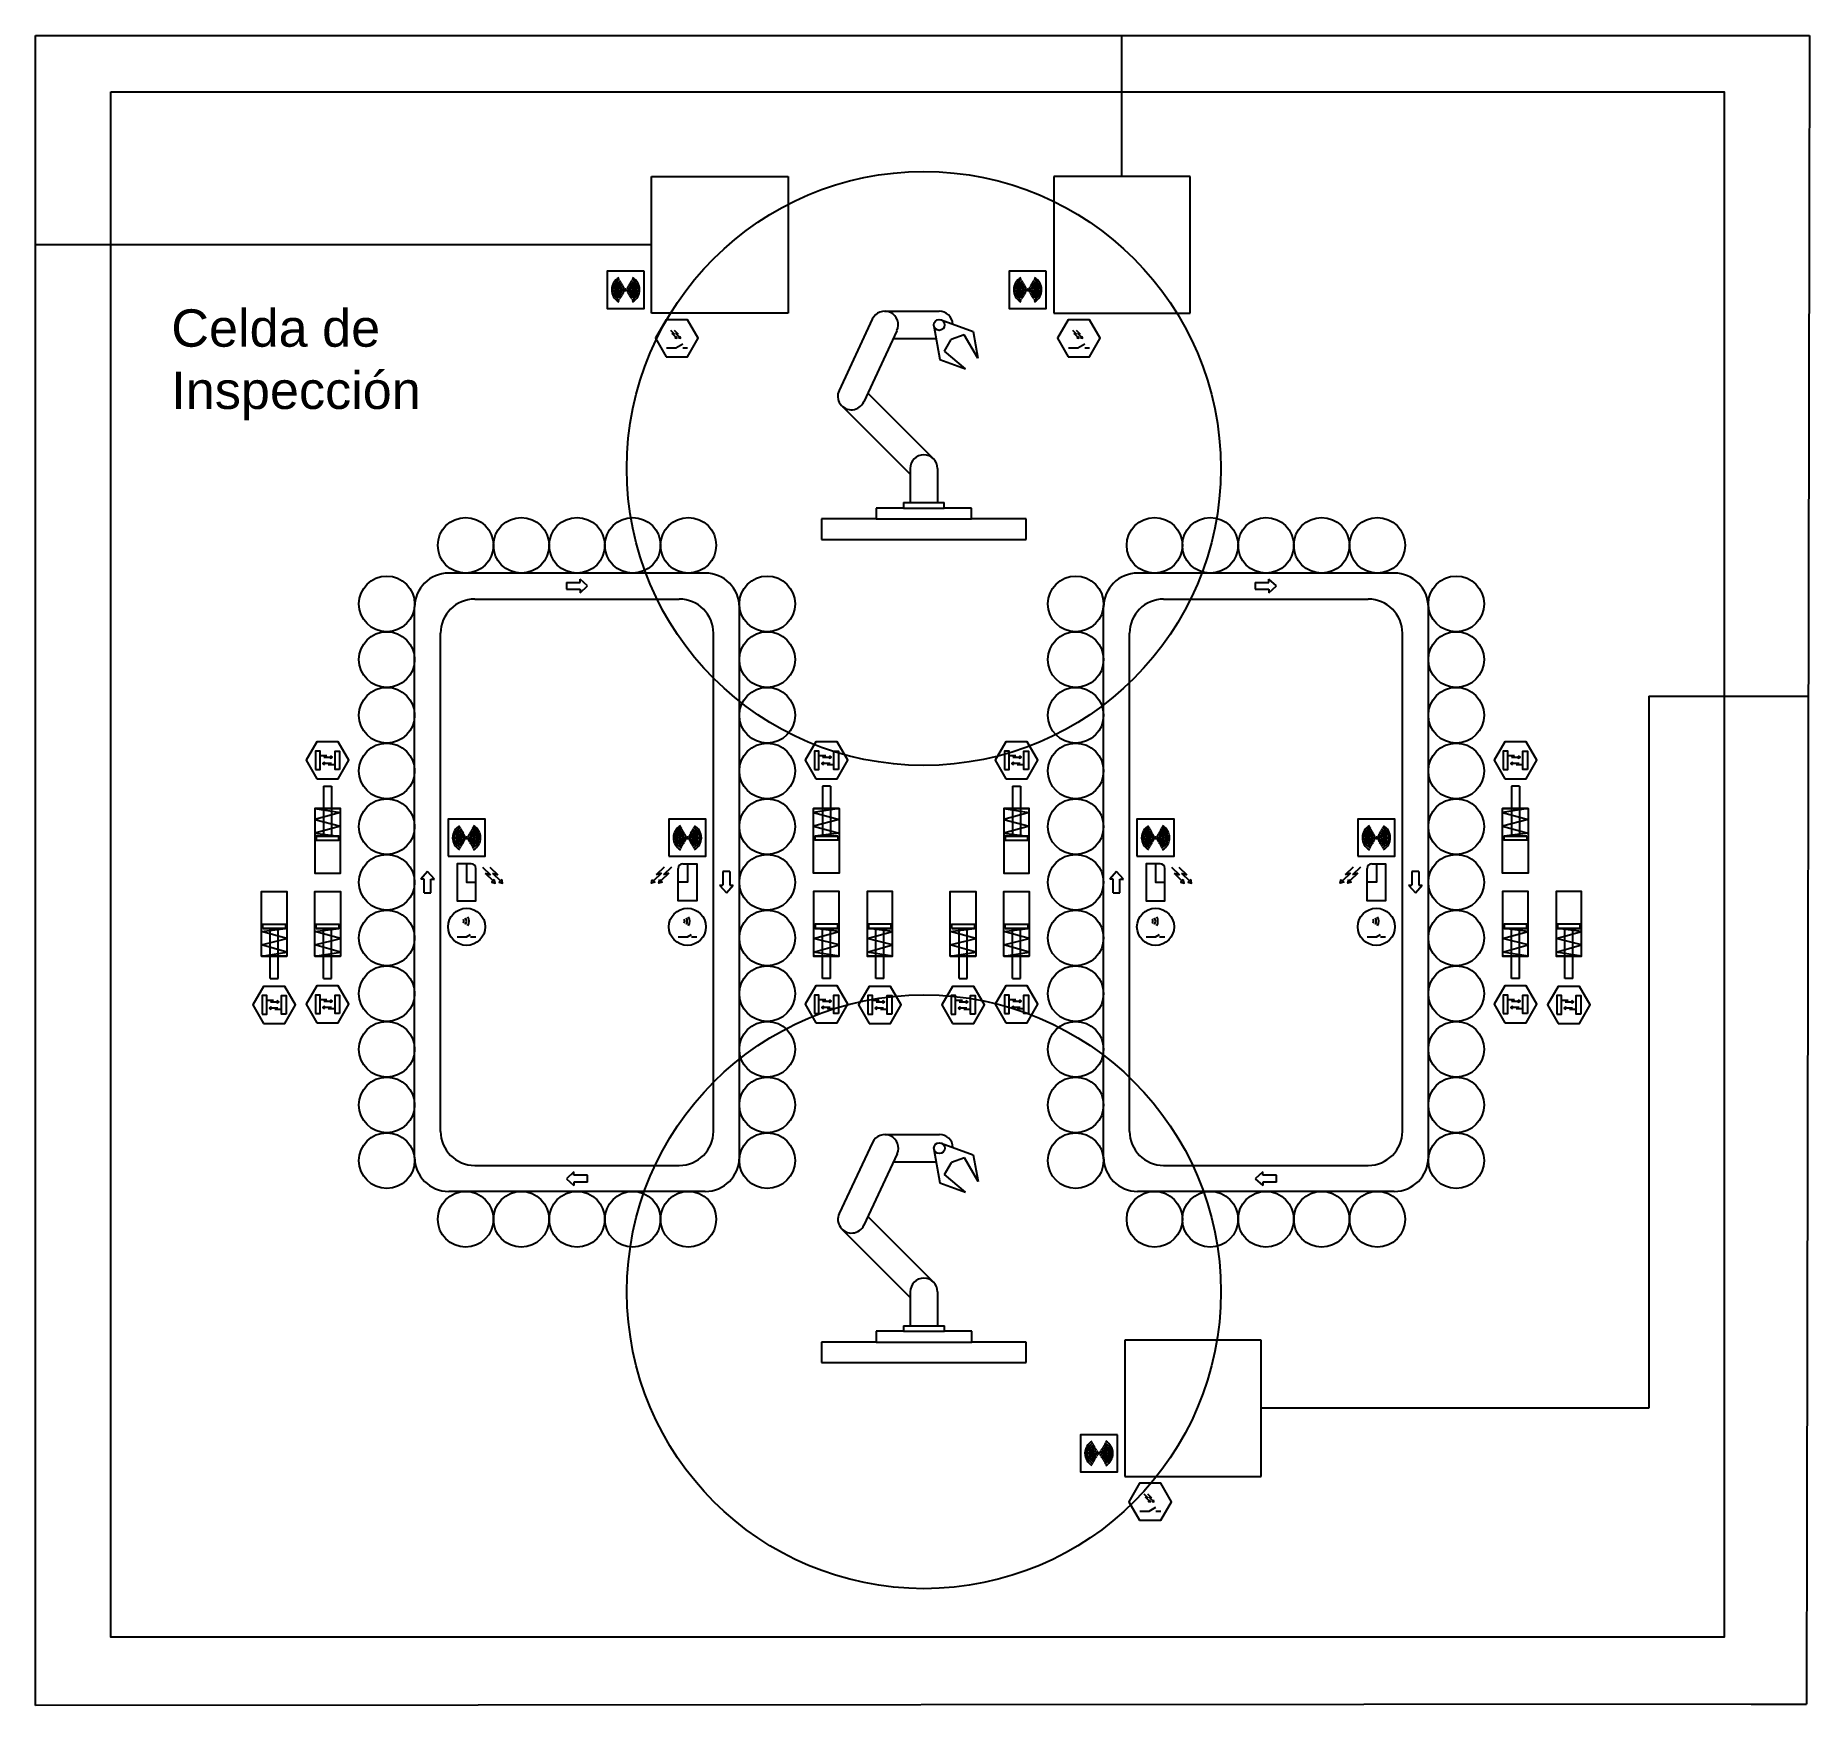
# Model space of a CAD drawing. Header units: millimetres. Extents: x 1932 to 11489, y 634 to 9634.
import ezdxf

# ---------------------------------------------------------------- set-up
doc = ezdxf.new("R2010")
doc.units = ezdxf.units.MM
for name, color, linetype in [('01 Contornos vistos 0.35', 150, 'Continuous'), ('Almacenaje', 80, 'Continuous'), ('Celdas', 200, 'Continuous'), ('Maquina', 82, 'Continuous'), ('Robots', 80, 'Continuous'), ('Sensores', 211, 'Continuous'), ('Texto2', 7, 'Continuous')]:
    doc.layers.add(name, color=color, linetype=linetype)
doc.styles.get("Standard").update_dxf_attribs({"font": 'arial.ttf'})

msp = doc.modelspace()

# ---------------------------------------------------------------- linework, layer by layer
for p, q in [((1932.2, 9633.6), (11488.7, 9633.6)), ((1932.2, 634.2), (1932.2, 9633.6)), ((7784.5, 8872.9), (7784.5, 9633.6)), ((11488.7, 9633.6), (11471.7, 641.5)), ((5251.4, 8505.5), (1932.2, 8505.5)), ((10622.9, 6072.5), (11481.9, 6072.5)), ((11471.7, 641.5), (1932.2, 634.2))]:
    msp.add_line(p, q)
at = {"layer": '01 Contornos vistos 0.35', "color": 6}
for p, q in [((5360.4, 8028.8), (5374.5, 8023.7)), ((5380.4, 8028.8), (5394.5, 8023.7)), ((7526.1, 8028.8), (7540.2, 8023.7)), ((7546.1, 8028.8), (7560.2, 8023.7)), ((3465.5, 5727.8), (3465.5, 5777.8)), ((3485.2, 5745.2), (3501.5, 5752.8)), ((6152.9, 5727.8), (6152.9, 5777.8)), ((6172.6, 5745.2), (6188.9, 5752.8)), ((7176.8, 5727.8), (7176.8, 5777.8)), ((7196.5, 5745.2), (7212.9, 5752.8)), ((9864.2, 5727.8), (9864.2, 5777.8)), ((9883.9, 5745.2), (9900.3, 5752.8)), ((3526, 5710.4), (3509.6, 5702.8)), ((3545.7, 5677.8), (3545.7, 5727.8)), ((6213.4, 5710.4), (6197, 5702.8)), ((6233.1, 5677.8), (6233.1, 5727.8)), ((7237.3, 5710.4), (7220.9, 5702.8)), ((7257, 5677.8), (7257, 5727.8)), ((9924.7, 5710.4), (9908.3, 5702.8)), ((9944.4, 5677.8), (9944.4, 5727.8)), ((4354.5, 5120.4), (4382.8, 5110.1)), ((4394.6, 5120.4), (4422.9, 5110.1)), ((5304, 5120.4), (5275.7, 5110.1)), ((5344.1, 5120.4), (5315.8, 5110.1)), ((8065.8, 5120.4), (8094.1, 5110.1)), ((8105.9, 5120.4), (8134.2, 5110.1)), ((9015.3, 5120.4), (8987, 5110.1)), ((9055.4, 5120.4), (9027.1, 5110.1)), ((4254.5, 4776.1), (4276.1, 4788.6)), ((5444.1, 4776.1), (5465.8, 4788.6)), ((7965.8, 4776.1), (7987.4, 4788.6)), ((9155.4, 4776.1), (9177.1, 4788.6)), ((4204.5, 4776.1), (4254.5, 4776.1)), ((4276.1, 4776.1), (4304.5, 4776.1)), ((5394.1, 4776.1), (5444.1, 4776.1)), ((5465.8, 4776.1), (5494.1, 4776.1)), ((7915.8, 4776.1), (7965.8, 4776.1)), ((7987.4, 4776.1), (8015.8, 4776.1)), ((9105.4, 4776.1), (9155.4, 4776.1)), ((9177.1, 4776.1), (9205.4, 4776.1)), ((3177.7, 4409.7), (3177.7, 4459.7)), ((3197.4, 4427), (3213.8, 4434.7)), ((3257.9, 4359.7), (3257.9, 4409.7)), ((3465.5, 4413), (3465.5, 4463)), ((3485.2, 4430.3), (3501.5, 4438)), ((3545.7, 4363), (3545.7, 4413)), ((6152.9, 4413), (6152.9, 4463)), ((6172.6, 4430.3), (6188.9, 4438)), ((6233.1, 4363), (6233.1, 4413)), ((6440.6, 4409.7), (6440.6, 4459.7)), ((6460.3, 4427), (6476.7, 4434.7)), ((6520.9, 4359.7), (6520.9, 4409.7)), ((6889, 4409.7), (6889, 4459.7)), ((6908.7, 4427), (6925.1, 4434.7)), ((6969.2, 4359.7), (6969.2, 4409.7)), ((7176.8, 4413), (7176.8, 4463)), ((7196.5, 4430.3), (7212.9, 4438)), ((7257, 4363), (7257, 4413)), ((9864.2, 4413), (9864.2, 4463)), ((9883.9, 4430.3), (9900.3, 4438)), ((9944.4, 4363), (9944.4, 4413)), ((10151.9, 4409.7), (10151.9, 4459.7)), ((10171.6, 4427), (10188, 4434.7)), ((10232.2, 4359.7), (10232.2, 4409.7)), ((3238.3, 4392.3), (3221.9, 4384.7)), ((3526, 4395.6), (3509.6, 4388)), ((6213.4, 4395.6), (6197, 4388)), ((6501.2, 4392.3), (6484.8, 4384.7)), ((6949.6, 4392.3), (6933.2, 4384.7)), ((7237.3, 4395.6), (7220.9, 4388)), ((9924.7, 4395.6), (9908.3, 4388)), ((10212.5, 4392.3), (10196.1, 4384.7)), ((7909.7, 1759), (7923.8, 1753.9)), ((7929.7, 1759), (7943.8, 1753.9))]:
    msp.add_line(p, q, dxfattribs=at)
at = {"layer": '01 Contornos vistos 0.35', "color": 0}
for p, q in [((10622.9, 6072.5), (10622.9, 2235.7)), ((10622.9, 2235.7), (8535.6, 2235.7))]:
    msp.add_line(p, q, dxfattribs=at)
at = {"layer": '01 Contornos vistos 0.35'}
msp.add_line((11173.9, 641.5), (11471.7, 641.5), dxfattribs=at)
at = {"layer": '01 Contornos vistos 0.35', "color": 217, "true_color": 0x93278f}
msp.add_lwpolyline([(2337.6, 9330.7), (11028.9, 9330.7), (11028.9, 1002.3), (2337.6, 1002.3)], close=True, dxfattribs=at)
at = {"layer": '01 Contornos vistos 0.35', "color": 6}
for points in [[(5211.4, 8363.1), (5011.4, 8363.1), (5011.4, 8163.1), (5211.4, 8163.1)], [(7377.1, 8363.1), (7177.1, 8363.1), (7177.1, 8163.1), (7377.1, 8163.1)], [(3440.5, 5677.8), (3465.5, 5677.8), (3465.5, 5777.8), (3440.5, 5777.8)], [(3570.7, 5677.8), (3545.7, 5677.8), (3545.7, 5777.8), (3570.7, 5777.8)], [(6127.9, 5677.8), (6152.9, 5677.8), (6152.9, 5777.8), (6127.9, 5777.8)], [(6258.1, 5677.8), (6233.1, 5677.8), (6233.1, 5777.8), (6258.1, 5777.8)], [(7151.8, 5677.8), (7176.8, 5677.8), (7176.8, 5777.8), (7151.8, 5777.8)], [(7282, 5677.8), (7257, 5677.8), (7257, 5777.8), (7282, 5777.8)], [(9839.2, 5677.8), (9864.2, 5677.8), (9864.2, 5777.8), (9839.2, 5777.8)], [(9969.4, 5677.8), (9944.4, 5677.8), (9944.4, 5777.8), (9969.4, 5777.8)], [(4154.5, 5210.4), (4354.5, 5210.4), (4354.5, 5410.4), (4154.5, 5410.4)], [(5344.1, 5210.4), (5544.1, 5210.4), (5544.1, 5410.4), (5344.1, 5410.4)], [(7865.8, 5210.4), (8065.8, 5210.4), (8065.8, 5410.4), (7865.8, 5410.4)], [(9055.4, 5210.4), (9255.4, 5210.4), (9255.4, 5410.4), (9055.4, 5410.4)], [(3152.7, 4359.7), (3177.7, 4359.7), (3177.7, 4459.7), (3152.7, 4459.7)], [(3282.9, 4359.7), (3257.9, 4359.7), (3257.9, 4459.7), (3282.9, 4459.7)], [(3440.5, 4363), (3465.5, 4363), (3465.5, 4463), (3440.5, 4463)], [(3570.7, 4363), (3545.7, 4363), (3545.7, 4463), (3570.7, 4463)], [(6127.9, 4363), (6152.9, 4363), (6152.9, 4463), (6127.9, 4463)], [(6258.1, 4363), (6233.1, 4363), (6233.1, 4463), (6258.1, 4463)], [(6415.6, 4359.7), (6440.6, 4359.7), (6440.6, 4459.7), (6415.6, 4459.7)], [(6545.9, 4359.7), (6520.9, 4359.7), (6520.9, 4459.7), (6545.9, 4459.7)], [(6864, 4359.7), (6889, 4359.7), (6889, 4459.7), (6864, 4459.7)], [(6994.2, 4359.7), (6969.2, 4359.7), (6969.2, 4459.7), (6994.2, 4459.7)], [(7151.8, 4363), (7176.8, 4363), (7176.8, 4463), (7151.8, 4463)], [(7282, 4363), (7257, 4363), (7257, 4463), (7282, 4463)], [(9839.2, 4363), (9864.2, 4363), (9864.2, 4463), (9839.2, 4463)], [(9969.4, 4363), (9944.4, 4363), (9944.4, 4463), (9969.4, 4463)], [(10126.9, 4359.7), (10151.9, 4359.7), (10151.9, 4459.7), (10126.9, 4459.7)], [(10257.2, 4359.7), (10232.2, 4359.7), (10232.2, 4459.7), (10257.2, 4459.7)], [(7760.7, 2093.3), (7560.7, 2093.3), (7560.7, 1893.3), (7760.7, 1893.3)]]:
    msp.add_lwpolyline(points, close=True, dxfattribs=at)
for points in [[(4279.5, 5170.4), (4204.5, 5170.4), (4204.5, 4970.4), (4304.5, 4970.4), (4304.5, 5145.4)], [(4279.5, 5170.4), (4254.5, 5170.4), (4254.5, 5070.4), (4304.5, 5070.4), (4304.5, 5145.4)], [(5419.1, 5170.4), (5494.1, 5170.4), (5494.1, 4970.4), (5394.1, 4970.4), (5394.1, 5145.4)], [(5419.1, 5170.4), (5444.1, 5170.4), (5444.1, 5070.4), (5394.1, 5070.4), (5394.1, 5145.4)], [(7990.8, 5170.4), (7915.8, 5170.4), (7915.8, 4970.4), (8015.8, 4970.4), (8015.8, 5145.4)], [(7990.8, 5170.4), (7965.8, 5170.4), (7965.8, 5070.4), (8015.8, 5070.4), (8015.8, 5145.4)], [(9130.4, 5170.4), (9205.4, 5170.4), (9205.4, 4970.4), (9105.4, 4970.4), (9105.4, 5145.4)], [(9130.4, 5170.4), (9155.4, 5170.4), (9155.4, 5070.4), (9105.4, 5070.4), (9105.4, 5145.4)]]:
    msp.add_lwpolyline(points, dxfattribs=at)
at = {"layer": '01 Contornos vistos 0.35', "color": 1}
for centre in [(6717.4, 7300.3), (6718.3, 2863.9)]:
    msp.add_circle(centre, 1600, dxfattribs=at)
at = {"layer": '01 Contornos vistos 0.35', "color": 6}
for centre, radius in [((5111.4, 8263.1), 5), ((7277.1, 8263.1), 5), ((4254.5, 5310.4), 5), ((5444.1, 5310.4), 5), ((7965.8, 5310.4), 5), ((9155.4, 5310.4), 5), ((4254.5, 4830.4), 100), ((5444.1, 4830.4), 100), ((7965.8, 4830.4), 100), ((9155.4, 4830.4), 100), ((7660.7, 1993.3), 5)]:
    msp.add_circle(centre, radius, dxfattribs=at)
at = {"layer": '01 Contornos vistos 0.35', "color": 85, "true_color": 0x58ba48}
for centre in [(4249.3, 6886.2), (4549.3, 6886.2), (4849.3, 6886.2), (5149.3, 6886.2), (5449.3, 6886.2), (7960.6, 6886.2), (8260.6, 6886.2), (8560.6, 6886.2), (8860.6, 6886.2), (9160.6, 6886.2), (3824.5, 6570.4), (5874.1, 6570.4), (7535.8, 6570.4), (9585.4, 6570.4), (3824.5, 6270.4), (5874.1, 6270.4), (7535.8, 6270.4), (9585.4, 6270.4), (3824.5, 5970.4), (5874.1, 5970.4), (7535.8, 5970.4), (9585.4, 5970.4), (3824.5, 5670.4), (5874.1, 5670.4), (7535.8, 5670.4), (9585.4, 5670.4), (3824.5, 5370.4), (5874.1, 5370.4), (7535.8, 5370.4), (9585.4, 5370.4), (3824.5, 5070.4), (5874.1, 5070.4), (7535.8, 5070.4), (9585.4, 5070.4), (3824.5, 4770.4), (5874.1, 4770.4), (7535.8, 4770.4), (9585.4, 4770.4), (3824.5, 4470.4), (5874.1, 4470.4), (7535.8, 4470.4), (9585.4, 4470.4), (3824.5, 4170.4), (5874.1, 4170.4), (7535.8, 4170.4), (9585.4, 4170.4), (3824.5, 3870.4), (5874.1, 3870.4), (7535.8, 3870.4), (9585.4, 3870.4), (3824.5, 3570.4), (5874.1, 3570.4), (7535.8, 3570.4), (9585.4, 3570.4), (4249.3, 3254.6), (4549.3, 3254.6), (4849.3, 3254.6), (5149.3, 3254.6), (5449.3, 3254.6), (7960.6, 3254.6), (8260.6, 3254.6), (8560.6, 3254.6), (8860.6, 3254.6), (9160.6, 3254.6)]:
    msp.add_circle(centre, 150, dxfattribs=at)
at = {"layer": '01 Contornos vistos 0.35', "color": 6}
for centre, radius, start, end in [((5111.4, 8263.1), 75, 120, 240), ((5111.4, 8263.1), 65, 120, 240), ((5111.4, 8263.1), 65, 300, 60), ((5111.4, 8263.1), 75, 300, 60), ((7277.1, 8263.1), 75, 120, 240), ((7277.1, 8263.1), 65, 120, 240), ((7277.1, 8263.1), 65, 300, 60), ((7277.1, 8263.1), 75, 300, 60), ((5111.4, 8263.1), 55, 120, 240), ((5111.4, 8263.1), 45, 120, 240), ((5111.4, 8263.1), 35, 120, 240), ((5111.4, 8263.1), 25, 120, 240), ((5111.4, 8263.1), 15, 120, 240), ((5111.4, 8263.1), 15, 300, 60), ((5111.4, 8263.1), 25, 300, 60), ((5111.4, 8263.1), 35, 300, 60), ((5111.4, 8263.1), 45, 300, 60), ((5111.4, 8263.1), 55, 300, 60), ((7277.1, 8263.1), 55, 120, 240), ((7277.1, 8263.1), 45, 120, 240), ((7277.1, 8263.1), 35, 120, 240), ((7277.1, 8263.1), 25, 120, 240), ((7277.1, 8263.1), 15, 120, 240), ((7277.1, 8263.1), 15, 300, 60), ((7277.1, 8263.1), 25, 300, 60), ((7277.1, 8263.1), 35, 300, 60), ((7277.1, 8263.1), 45, 300, 60), ((7277.1, 8263.1), 55, 300, 60), ((4254.5, 5310.4), 75, 120, 240), ((4254.5, 5310.4), 65, 120, 240), ((4254.5, 5310.4), 55, 120, 240), ((4254.5, 5310.4), 55, 300, 60), ((4254.5, 5310.4), 65, 300, 60), ((4254.5, 5310.4), 75, 300, 60), ((5444.1, 5310.4), 75, 120, 240), ((5444.1, 5310.4), 65, 120, 240), ((5444.1, 5310.4), 55, 120, 240), ((5444.1, 5310.4), 55, 300, 60), ((5444.1, 5310.4), 65, 300, 60), ((5444.1, 5310.4), 75, 300, 60), ((7965.8, 5310.4), 75, 120, 240), ((7965.8, 5310.4), 65, 120, 240), ((7965.8, 5310.4), 55, 120, 240), ((7965.8, 5310.4), 55, 300, 60), ((7965.8, 5310.4), 65, 300, 60), ((7965.8, 5310.4), 75, 300, 60), ((9155.4, 5310.4), 75, 120, 240), ((9155.4, 5310.4), 65, 120, 240), ((9155.4, 5310.4), 55, 120, 240), ((9155.4, 5310.4), 55, 300, 60), ((9155.4, 5310.4), 65, 300, 60), ((9155.4, 5310.4), 75, 300, 60), ((4254.5, 5310.4), 45, 120, 240), ((4254.5, 5310.4), 35, 120, 240), ((4254.5, 5310.4), 25, 120, 240), ((4254.5, 5310.4), 15, 120, 240), ((4254.5, 5310.4), 15, 300, 60), ((4254.5, 5310.4), 25, 300, 60), ((4254.5, 5310.4), 35, 300, 60), ((4254.5, 5310.4), 45, 300, 60), ((5444.1, 5310.4), 45, 120, 240), ((5444.1, 5310.4), 35, 120, 240), ((5444.1, 5310.4), 25, 120, 240), ((5444.1, 5310.4), 15, 120, 240), ((5444.1, 5310.4), 15, 300, 60), ((5444.1, 5310.4), 25, 300, 60), ((5444.1, 5310.4), 35, 300, 60), ((5444.1, 5310.4), 45, 300, 60), ((7965.8, 5310.4), 45, 120, 240), ((7965.8, 5310.4), 35, 120, 240), ((7965.8, 5310.4), 25, 120, 240), ((7965.8, 5310.4), 15, 120, 240), ((7965.8, 5310.4), 15, 300, 60), ((7965.8, 5310.4), 25, 300, 60), ((7965.8, 5310.4), 35, 300, 60), ((7965.8, 5310.4), 45, 300, 60), ((9155.4, 5310.4), 45, 120, 240), ((9155.4, 5310.4), 35, 120, 240), ((9155.4, 5310.4), 25, 120, 240), ((9155.4, 5310.4), 15, 120, 240), ((9155.4, 5310.4), 15, 300, 60), ((9155.4, 5310.4), 25, 300, 60), ((9155.4, 5310.4), 35, 300, 60), ((9155.4, 5310.4), 45, 300, 60), ((4279.5, 5145.4), 25, 0, 90), ((5419.1, 5145.4), 25, 90, 180), ((7990.8, 5145.4), 25, 0, 90), ((9130.4, 5145.4), 25, 90, 180), ((4219, 4860.7), 34.7, 330, 30), ((4219, 4860.7), 48.6, 330, 30), ((5408.7, 4860.7), 34.7, 330, 30), ((5408.7, 4860.7), 48.6, 330, 30), ((7930.3, 4860.7), 34.7, 330, 30), ((7930.3, 4860.7), 48.6, 330, 30), ((9120, 4860.7), 34.7, 330, 30), ((9120, 4860.7), 48.6, 330, 30), ((4219, 4860.7), 20.8, 330, 30), ((5408.7, 4860.7), 20.8, 330, 30), ((7930.3, 4860.7), 20.8, 330, 30), ((9120, 4860.7), 20.8, 330, 30), ((7660.7, 1993.3), 75, 120, 240), ((7660.7, 1993.3), 65, 120, 240), ((7660.7, 1993.3), 55, 120, 240), ((7660.7, 1993.3), 45, 120, 240), ((7660.7, 1993.3), 35, 120, 240), ((7660.7, 1993.3), 25, 120, 240), ((7660.7, 1993.3), 25, 300, 60), ((7660.7, 1993.3), 35, 300, 60), ((7660.7, 1993.3), 45, 300, 60), ((7660.7, 1993.3), 55, 300, 60), ((7660.7, 1993.3), 65, 300, 60), ((7660.7, 1993.3), 75, 300, 60), ((7660.7, 1993.3), 15, 120, 240), ((7660.7, 1993.3), 15, 300, 60)]:
    msp.add_arc(centre, radius, start, end, dxfattribs=at)
at = {"layer": 'Almacenaje'}
for p, q in [((5251.4, 8138.1), (5251.4, 8872.9)), ((5251.4, 8872.9), (5986.2, 8872.9)), ((5986.2, 8872.9), (5986.2, 8138.1)), ((7417.1, 8872.9), (7417.1, 8138.1)), ((8151.9, 8872.9), (7417.1, 8872.9)), ((8151.9, 8138.1), (8151.9, 8872.9)), ((5986.2, 8138.1), (5251.4, 8138.1)), ((7417.1, 8138.1), (8151.9, 8138.1)), ((7800.7, 2603.1), (7800.7, 1868.3)), ((8535.6, 2603.1), (7800.7, 2603.1)), ((8535.6, 1868.3), (8535.6, 2603.1)), ((7800.7, 1868.3), (8535.6, 1868.3))]:
    msp.add_line(p, q, dxfattribs=at)
at = {"layer": 'Maquina'}
for p, q in [((5540.4, 6736.2), (4158.2, 6736.2)), ((9251.7, 6736.2), (7869.5, 6736.2)), ((4298.2, 6596.2), (5400.4, 6596.2)), ((8009.5, 6596.2), (9111.7, 6596.2)), ((3974.5, 3588.3), (3974.5, 6552.5)), ((5724.1, 3588.3), (5724.1, 6552.5)), ((7685.8, 3588.3), (7685.8, 6552.5)), ((9435.4, 3588.3), (9435.4, 6552.5)), ((4114.5, 3728.3), (4114.5, 6412.5)), ((5584.1, 3728.3), (5584.1, 6412.5)), ((7825.8, 3728.3), (7825.8, 6412.5)), ((9295.4, 3728.3), (9295.4, 6412.5)), ((4298.2, 3544.6), (5400.4, 3544.6)), ((8009.5, 3544.6), (9111.7, 3544.6)), ((5540.4, 3404.6), (4158.2, 3404.6)), ((9251.7, 3404.6), (7869.5, 3404.6))]:
    msp.add_line(p, q, dxfattribs=at)
for centre, start, end in [((4158.2, 6552.5), 90, 180), ((5540.4, 6552.5), 0, 90), ((7869.5, 6552.5), 90, 180), ((9251.7, 6552.5), 0, 90), ((4298.2, 6412.5), 90, 180), ((5400.4, 6412.5), 0, 90), ((8009.5, 6412.5), 90, 180), ((9111.7, 6412.5), 0, 90), ((4298.2, 3728.3), 180, 270), ((5400.4, 3728.3), 270, 0), ((8009.5, 3728.3), 180, 270), ((9111.7, 3728.3), 270, 0), ((4158.2, 3588.3), 180, 270), ((5540.4, 3588.3), 270, 0), ((7869.5, 3588.3), 180, 270), ((9251.7, 3588.3), 270, 0)]:
    msp.add_arc(centre, 183.7, start, end, dxfattribs=at)
at = {"layer": 'Robots'}
for p, q in [((6506.4, 8147.5), (6800.4, 8147.5)), ((6439.8, 8105), (6260.9, 7721.2)), ((6573, 8042.9), (6394.1, 7659.1)), ((6771.4, 8068.9), (6803.3, 7888)), ((6810.4, 8101.6), (6983, 8038.8)), ((6983, 8038.8), (7008.6, 7894.1)), ((6553.2, 8000.5), (6783.5, 8000.5)), ((6828.8, 7932.2), (6865.7, 7996.1)), ((6941.4, 7837.7), (6828.8, 7932.2)), ((6935.1, 8021.3), (6865.7, 7996.1)), ((7008.6, 7894.1), (6935.1, 8021.3)), ((6803.3, 7888), (6941.4, 7837.7)), ((6394.1, 7659.1), (6394.1, 7659.1)), ((6415.8, 7705.8), (6768.9, 7352.7)), ((6275.7, 7638), (6643.9, 7269.8)), ((6643.9, 7300.3), (6643.9, 7116.6)), ((6768.9, 7352.7), (6768.9, 7352.7)), ((6768.9, 7352.7), (6768.9, 7352.7)), ((6768.9, 7352.7), (6768.9, 7352.7)), ((6790.9, 7300.3), (6790.9, 7116.6)), ((6607.2, 7087.2), (6460.2, 7087.2)), ((6460.2, 7087.2), (6460.2, 7028.4)), ((6607.2, 7116.6), (6827.6, 7116.6)), ((6607.2, 7116.6), (6607.2, 7087.2)), ((6607.2, 7087.2), (6827.6, 7087.2)), ((6827.6, 7087.2), (6827.6, 7116.6)), ((6974.6, 7087.2), (6827.6, 7087.2)), ((6974.6, 7028.4), (6974.6, 7087.2)), ((6460.2, 7028.4), (6166.3, 7028.4)), ((6166.3, 7028.4), (6166.3, 6918.2)), ((6460.2, 7028.4), (6974.6, 7028.4)), ((7268.5, 7028.4), (6974.6, 7028.4)), ((7268.5, 6918.2), (7268.5, 7028.4)), ((6166.3, 6918.2), (7268.5, 6918.2)), ((6440.8, 3668.7), (6261.8, 3284.9)), ((6507.4, 3711.1), (6801.3, 3711.1)), ((6772.3, 3632.5), (6804.2, 3451.6)), ((6811.3, 3665.3), (6984, 3602.4)), ((6574, 3606.6), (6395, 3222.8)), ((6554.2, 3564.2), (6784.4, 3564.2)), ((6829.8, 3495.8), (6866.7, 3559.7)), ((6936, 3585), (6866.7, 3559.7)), ((7009.5, 3457.7), (6936, 3585)), ((6984, 3602.4), (7009.5, 3457.7)), ((6804.2, 3451.6), (6942.3, 3401.4)), ((6942.3, 3401.4), (6829.8, 3495.8)), ((6416.7, 3269.4), (6769.8, 2916.3)), ((6276.6, 3201.7), (6644.8, 2833.5)), ((6395, 3222.8), (6395, 3222.8)), ((6769.8, 2916.3), (6769.8, 2916.3)), ((6769.8, 2916.3), (6769.8, 2916.3)), ((6769.8, 2916.3), (6769.8, 2916.3)), ((6644.8, 2863.9), (6644.8, 2680.2)), ((6791.8, 2863.9), (6791.8, 2680.2)), ((6608.1, 2680.2), (6828.5, 2680.2)), ((6608.1, 2680.2), (6608.1, 2650.8)), ((6828.5, 2650.8), (6828.5, 2680.2)), ((6461.1, 2592.1), (6167.2, 2592.1)), ((6167.2, 2592.1), (6167.2, 2481.8)), ((6608.1, 2650.8), (6461.1, 2650.8)), ((6461.1, 2650.8), (6461.1, 2592.1)), ((6461.1, 2592.1), (6975.5, 2592.1)), ((6608.1, 2650.8), (6828.5, 2650.8)), ((6975.5, 2650.8), (6828.5, 2650.8)), ((6975.5, 2592.1), (6975.5, 2650.8)), ((7269.4, 2592.1), (6975.5, 2592.1)), ((7269.4, 2481.8), (7269.4, 2592.1)), ((6167.2, 2481.8), (7269.4, 2481.8))]:
    msp.add_line(p, q, dxfattribs=at)
for centre in [(6800.4, 8074), (6801.3, 3637.7)]:
    msp.add_circle(centre, 29.4, dxfattribs=at)
for centre, start, end in [((6506.4, 8074), 335, 155), ((6800.4, 8074), 3.57838, 90), ((6327.5, 7690.2), 155, 335), ((6717.4, 7300.3), 0, 180), ((6507.4, 3637.7), 335, 155), ((6801.3, 3637.7), 3.57838, 90), ((6328.4, 3253.9), 155, 335), ((6718.3, 2863.9), 0, 180)]:
    msp.add_arc(centre, 73.5, start, end, dxfattribs=at)
at = {"layer": 'Sensores', "color": 6}
for p, q in [((5353.3, 8044.9), (5374.5, 8023.7)), ((5360.4, 8028.8), (5381.6, 8007.7)), ((5373.3, 8044.9), (5394.5, 8023.7)), ((5380.4, 8028.8), (5401.6, 8007.7)), ((7519, 8044.9), (7540.2, 8023.7)), ((7526.1, 8028.8), (7547.2, 8007.7)), ((7539, 8044.9), (7560.2, 8023.7)), ((7546.1, 8028.8), (7567.2, 8007.7)), ((5330.9, 7951), (5382, 7951)), ((5382, 7951), (5418.8, 7972.3)), ((5418.8, 7951), (5444.3, 7951)), ((7496.6, 7951), (7547.6, 7951)), ((7547.6, 7951), (7584.4, 7972.3)), ((7584.4, 7951), (7610, 7951)), ((3465.5, 5752.8), (3501.5, 5752.8)), ((3485.2, 5745.2), (3521.2, 5745.2)), ((6152.9, 5752.8), (6188.9, 5752.8)), ((6172.6, 5745.2), (6208.6, 5745.2)), ((7176.8, 5752.8), (7212.9, 5752.8)), ((7196.5, 5745.2), (7232.5, 5745.2)), ((9864.2, 5752.8), (9900.3, 5752.8)), ((9883.9, 5745.2), (9919.9, 5745.2)), ((3526, 5710.4), (3489.9, 5710.4)), ((3545.7, 5702.8), (3509.6, 5702.8)), ((6213.4, 5710.4), (6177.3, 5710.4)), ((6233.1, 5702.8), (6197, 5702.8)), ((7237.3, 5710.4), (7201.3, 5710.4)), ((7257, 5702.8), (7220.9, 5702.8)), ((9924.7, 5710.4), (9888.7, 5710.4)), ((9944.4, 5702.8), (9908.3, 5702.8)), ((4340.3, 5152.6), (4382.8, 5110.1)), ((4354.5, 5120.4), (4397, 5077.9)), ((4380.4, 5152.6), (4422.9, 5110.1)), ((4394.6, 5120.4), (4437.1, 5077.9)), ((5304, 5120.4), (5261.5, 5077.9)), ((5318.2, 5152.6), (5275.7, 5110.1)), ((5344.1, 5120.4), (5301.6, 5077.9)), ((5358.3, 5152.6), (5315.8, 5110.1)), ((8051.6, 5152.6), (8094.1, 5110.1)), ((8065.8, 5120.4), (8108.3, 5077.9)), ((8091.7, 5152.6), (8134.2, 5110.1)), ((8105.9, 5120.4), (8148.4, 5077.9)), ((9015.3, 5120.4), (8972.8, 5077.9)), ((9029.5, 5152.6), (8987, 5110.1)), ((9055.4, 5120.4), (9012.9, 5077.9)), ((9069.6, 5152.6), (9027.1, 5110.1)), ((3177.7, 4434.7), (3213.8, 4434.7)), ((3197.4, 4427), (3233.5, 4427)), ((3465.5, 4438), (3501.5, 4438)), ((3485.2, 4430.3), (3521.2, 4430.3)), ((6152.9, 4438), (6188.9, 4438)), ((6172.6, 4430.3), (6208.6, 4430.3)), ((6440.6, 4434.7), (6476.7, 4434.7)), ((6460.3, 4427), (6496.4, 4427)), ((6889, 4434.7), (6925.1, 4434.7)), ((6908.7, 4427), (6944.8, 4427)), ((7176.8, 4438), (7212.9, 4438)), ((7196.5, 4430.3), (7232.5, 4430.3)), ((9864.2, 4438), (9900.3, 4438)), ((9883.9, 4430.3), (9919.9, 4430.3)), ((10151.9, 4434.7), (10188, 4434.7)), ((10171.6, 4427), (10207.7, 4427)), ((3238.3, 4392.3), (3202.2, 4392.3)), ((3257.9, 4384.7), (3221.9, 4384.7)), ((3526, 4395.6), (3489.9, 4395.6)), ((3545.7, 4388), (3509.6, 4388)), ((6213.4, 4395.6), (6177.3, 4395.6)), ((6233.1, 4388), (6197, 4388)), ((6501.2, 4392.3), (6465.1, 4392.3)), ((6520.9, 4384.7), (6484.8, 4384.7)), ((6949.6, 4392.3), (6913.5, 4392.3)), ((6969.2, 4384.7), (6933.2, 4384.7)), ((7237.3, 4395.6), (7201.3, 4395.6)), ((7257, 4388), (7220.9, 4388)), ((9924.7, 4395.6), (9888.7, 4395.6)), ((9944.4, 4388), (9908.3, 4388)), ((10212.5, 4392.3), (10176.4, 4392.3)), ((10232.2, 4384.7), (10196.1, 4384.7)), ((7902.7, 1775), (7923.8, 1753.9)), ((7909.7, 1759), (7930.9, 1737.8)), ((7922.7, 1775), (7943.8, 1753.9)), ((7929.7, 1759), (7950.9, 1737.8)), ((7880.3, 1681.2), (7931.3, 1681.2)), ((7931.3, 1681.2), (7968.1, 1702.4)), ((7968.1, 1681.2), (7993.7, 1681.2))]:
    msp.add_line(p, q, dxfattribs=at)
at = {"layer": 'Sensores'}
for p, q in [((3483.9, 5588.1), (3483.9, 5318.9)), ((3483.9, 5588.1), (3527.3, 5588.1)), ((3527.3, 5588.1), (3527.3, 5318.9)), ((6171.3, 5588.1), (6171.3, 5318.9)), ((6214.7, 5588.1), (6171.3, 5588.1)), ((6214.7, 5588.1), (6214.7, 5318.9)), ((7195.2, 5588.1), (7195.2, 5318.9)), ((7195.2, 5588.1), (7238.6, 5588.1)), ((7238.6, 5588.1), (7238.6, 5318.9)), ((9882.6, 5588.1), (9882.6, 5318.9)), ((9926, 5588.1), (9882.6, 5588.1)), ((9926, 5588.1), (9926, 5318.9)), ((3436.7, 5468.8), (3574.5, 5446.5)), ((6261.9, 5468.8), (6124.1, 5446.5)), ((7148, 5468.8), (7285.8, 5446.5)), ((9973.2, 5468.8), (9835.4, 5446.5)), ((3574.5, 5446.5), (3436.7, 5408)), ((3436.7, 5408), (3574.5, 5373.6)), ((3574.5, 5373.6), (3436.7, 5335.1)), ((6124.1, 5446.5), (6261.9, 5408)), ((6261.9, 5408), (6124.1, 5373.6)), ((6124.1, 5373.6), (6261.9, 5335.1)), ((7285.8, 5446.5), (7148, 5408)), ((7148, 5408), (7285.8, 5373.6)), ((7285.8, 5373.6), (7148, 5335.1)), ((9835.4, 5446.5), (9973.2, 5408)), ((9973.2, 5408), (9835.4, 5373.6)), ((9835.4, 5373.6), (9973.2, 5335.1)), ((3436.7, 5335.1), (3566.4, 5318.9)), ((3444.8, 5318.9), (3566.4, 5318.9)), ((6261.9, 5335.1), (6132.2, 5318.9)), ((6253.8, 5318.9), (6132.2, 5318.9)), ((7148, 5335.1), (7277.7, 5318.9)), ((7156.1, 5318.9), (7277.7, 5318.9)), ((9973.2, 5335.1), (9843.5, 5318.9)), ((9965.1, 5318.9), (9843.5, 5318.9)), ((3149, 4805.6), (3278.6, 4821.8)), ((3286.7, 4767.2), (3149, 4805.6)), ((3157.1, 4821.8), (3278.6, 4821.8)), ((3196.1, 4552.6), (3196.1, 4821.8)), ((3239.5, 4552.6), (3239.5, 4821.8)), ((3436.7, 4805.6), (3566.4, 4821.8)), ((3574.5, 4767.2), (3436.7, 4805.6)), ((3444.8, 4821.8), (3566.4, 4821.8)), ((3483.9, 4552.6), (3483.9, 4821.8)), ((3527.3, 4552.6), (3527.3, 4821.8)), ((6124.1, 4767.2), (6261.9, 4805.6)), ((6253.8, 4821.8), (6132.2, 4821.8)), ((6261.9, 4805.6), (6132.2, 4821.8)), ((6171.3, 4552.6), (6171.3, 4821.8)), ((6214.7, 4552.6), (6214.7, 4821.8)), ((6411.9, 4767.2), (6549.6, 4805.6)), ((6541.5, 4821.8), (6420, 4821.8)), ((6549.6, 4805.6), (6420, 4821.8)), ((6459, 4552.6), (6459, 4821.8)), ((6502.4, 4552.6), (6502.4, 4821.8)), ((6860.3, 4805.6), (6989.9, 4821.8)), ((6998, 4767.2), (6860.3, 4805.6)), ((6868.4, 4821.8), (6989.9, 4821.8)), ((6907.4, 4552.6), (6907.4, 4821.8)), ((6950.8, 4552.6), (6950.8, 4821.8)), ((7148, 4805.6), (7277.7, 4821.8)), ((7285.8, 4767.2), (7148, 4805.6)), ((7156.1, 4821.8), (7277.7, 4821.8)), ((7195.2, 4552.6), (7195.2, 4821.8)), ((7238.6, 4552.6), (7238.6, 4821.8)), ((9835.4, 4767.2), (9973.2, 4805.6)), ((9965.1, 4821.8), (9843.5, 4821.8)), ((9973.2, 4805.6), (9843.5, 4821.8)), ((9882.6, 4552.6), (9882.6, 4821.8)), ((9926, 4552.6), (9926, 4821.8)), ((10123.2, 4767.2), (10260.9, 4805.6)), ((10252.8, 4821.8), (10131.3, 4821.8)), ((10260.9, 4805.6), (10131.3, 4821.8)), ((10170.3, 4552.6), (10170.3, 4821.8)), ((10213.8, 4552.6), (10213.8, 4821.8)), ((3149, 4732.7), (3286.7, 4767.2)), ((3286.7, 4694.2), (3149, 4732.7)), ((3149, 4671.9), (3286.7, 4694.2)), ((3436.7, 4732.7), (3574.5, 4767.2)), ((3574.5, 4694.2), (3436.7, 4732.7)), ((3436.7, 4671.9), (3574.5, 4694.2)), ((6261.9, 4732.7), (6124.1, 4767.2)), ((6124.1, 4694.2), (6261.9, 4732.7)), ((6261.9, 4671.9), (6124.1, 4694.2)), ((6549.6, 4732.7), (6411.9, 4767.2)), ((6411.9, 4694.2), (6549.6, 4732.7)), ((6549.6, 4671.9), (6411.9, 4694.2)), ((6860.3, 4732.7), (6998, 4767.2)), ((6998, 4694.2), (6860.3, 4732.7)), ((6860.3, 4671.9), (6998, 4694.2)), ((7148, 4732.7), (7285.8, 4767.2)), ((7285.8, 4694.2), (7148, 4732.7)), ((7148, 4671.9), (7285.8, 4694.2)), ((9973.2, 4732.7), (9835.4, 4767.2)), ((9835.4, 4694.2), (9973.2, 4732.7)), ((9973.2, 4671.9), (9835.4, 4694.2)), ((10260.9, 4732.7), (10123.2, 4767.2)), ((10123.2, 4694.2), (10260.9, 4732.7)), ((10260.9, 4671.9), (10123.2, 4694.2)), ((3196.1, 4552.6), (3239.5, 4552.6)), ((3483.9, 4552.6), (3527.3, 4552.6)), ((6214.7, 4552.6), (6171.3, 4552.6)), ((6502.4, 4552.6), (6459, 4552.6)), ((6907.4, 4552.6), (6950.8, 4552.6)), ((7195.2, 4552.6), (7238.6, 4552.6)), ((9926, 4552.6), (9882.6, 4552.6)), ((10213.8, 4552.6), (10170.3, 4552.6))]:
    msp.add_line(p, q, dxfattribs=at)
at = {"layer": 'Sensores', "color": 6}
for points in [[(5329.8, 7902.2), (5444.9, 7902.2), (5502.5, 8001.9), (5444.9, 8101.6), (5329.8, 8101.6), (5272.2, 8001.9)], [(7495.4, 7902.2), (7610.6, 7902.2), (7668.1, 8001.9), (7610.6, 8101.6), (7495.4, 8101.6), (7437.9, 8001.9)], [(5384.9, 8011), (5378.2, 8004.3), (5387.4, 8001.9)], [(5404.9, 8011), (5398.2, 8004.3), (5407.4, 8001.9)], [(7550.6, 8011), (7543.9, 8004.3), (7553, 8001.9)], [(7570.6, 8011), (7563.9, 8004.3), (7573, 8001.9)], [(3448, 5628.1), (3563.1, 5628.1), (3620.7, 5727.8), (3563.1, 5827.5), (3448, 5827.5), (3390.5, 5727.8)], [(3521.2, 5750.8), (3521.2, 5739.5), (3531.1, 5745.2)], [(6135.4, 5628.1), (6250.5, 5628.1), (6308.1, 5727.8), (6250.5, 5827.5), (6135.4, 5827.5), (6077.9, 5727.8)], [(6208.6, 5750.8), (6208.6, 5739.5), (6218.5, 5745.2)], [(7159.3, 5628.1), (7274.4, 5628.1), (7332, 5727.8), (7274.4, 5827.5), (7159.3, 5827.5), (7101.8, 5727.8)], [(7232.5, 5750.8), (7232.5, 5739.5), (7242.4, 5745.2)], [(9846.7, 5628.1), (9961.9, 5628.1), (10019.4, 5727.8), (9961.9, 5827.5), (9846.7, 5827.5), (9789.2, 5727.8)], [(9919.9, 5750.8), (9919.9, 5739.5), (9929.8, 5745.2)], [(3489.9, 5704.8), (3489.9, 5716.1), (3480.1, 5710.4)], [(6177.3, 5704.8), (6177.3, 5716.1), (6167.5, 5710.4)], [(7201.3, 5704.8), (7201.3, 5716.1), (7191.4, 5710.4)], [(9888.7, 5704.8), (9888.7, 5716.1), (9878.8, 5710.4)], [(4403.7, 5084.6), (4390.3, 5071.2), (4408.6, 5066.3)], [(4443.8, 5084.6), (4430.4, 5071.2), (4448.7, 5066.3)], [(5254.8, 5084.6), (5268.1, 5071.2), (5249.9, 5066.3)], [(5294.9, 5084.6), (5308.3, 5071.2), (5290, 5066.3)], [(8115, 5084.6), (8101.6, 5071.2), (8119.9, 5066.3)], [(8155.1, 5084.6), (8141.7, 5071.2), (8160, 5066.3)], [(8966.1, 5084.6), (8979.5, 5071.2), (8961.2, 5066.3)], [(9006.2, 5084.6), (9019.6, 5071.2), (9001.3, 5066.3)], [(3160.3, 4310), (3275.4, 4310), (3332.9, 4409.7), (3275.4, 4509.4), (3160.3, 4509.4), (3102.7, 4409.7)], [(3448, 4313.3), (3563.1, 4313.3), (3620.7, 4413), (3563.1, 4512.6), (3448, 4512.6), (3390.5, 4413)], [(6135.4, 4313.3), (6250.5, 4313.3), (6308.1, 4413), (6250.5, 4512.6), (6135.4, 4512.6), (6077.9, 4413)], [(6423.2, 4310), (6538.3, 4310), (6595.9, 4409.7), (6538.3, 4509.4), (6423.2, 4509.4), (6365.6, 4409.7)], [(6871.6, 4310), (6986.7, 4310), (7044.2, 4409.7), (6986.7, 4509.4), (6871.6, 4509.4), (6814, 4409.7)], [(7159.3, 4313.3), (7274.4, 4313.3), (7332, 4413), (7274.4, 4512.6), (7159.3, 4512.6), (7101.8, 4413)], [(9846.7, 4313.3), (9961.9, 4313.3), (10019.4, 4413), (9961.9, 4512.6), (9846.7, 4512.6), (9789.2, 4413)], [(10134.5, 4310), (10249.6, 4310), (10307.2, 4409.7), (10249.6, 4509.4), (10134.5, 4509.4), (10076.9, 4409.7)], [(3202.2, 4386.6), (3202.2, 4398), (3192.4, 4392.3)], [(3233.5, 4432.7), (3233.5, 4421.4), (3243.3, 4427)], [(3489.9, 4389.9), (3489.9, 4401.3), (3480.1, 4395.6)], [(3521.2, 4436), (3521.2, 4424.6), (3531.1, 4430.3)], [(6177.3, 4389.9), (6177.3, 4401.3), (6167.5, 4395.6)], [(6208.6, 4436), (6208.6, 4424.6), (6218.5, 4430.3)], [(6465.1, 4386.6), (6465.1, 4398), (6455.3, 4392.3)], [(6496.4, 4432.7), (6496.4, 4421.4), (6506.2, 4427)], [(6913.5, 4386.6), (6913.5, 4398), (6903.7, 4392.3)], [(6944.8, 4432.7), (6944.8, 4421.4), (6954.6, 4427)], [(7201.3, 4389.9), (7201.3, 4401.3), (7191.4, 4395.6)], [(7232.5, 4436), (7232.5, 4424.6), (7242.4, 4430.3)], [(9888.7, 4389.9), (9888.7, 4401.3), (9878.8, 4395.6)], [(9919.9, 4436), (9919.9, 4424.6), (9929.8, 4430.3)], [(10176.4, 4386.6), (10176.4, 4398), (10166.6, 4392.3)], [(10207.7, 4432.7), (10207.7, 4421.4), (10217.5, 4427)], [(7879.1, 1632.4), (7994.2, 1632.4), (8051.8, 1732.1), (7994.2, 1831.8), (7879.1, 1831.8), (7821.6, 1732.1)], [(7934.2, 1741.2), (7927.6, 1734.5), (7936.7, 1732.1)], [(7954.2, 1741.2), (7947.6, 1734.5), (7956.7, 1732.1)]]:
    msp.add_lwpolyline(points, close=True, dxfattribs=at)
at = {"layer": 'Sensores'}
for points in [[(3436.7, 5468.8), (3436.7, 5120.4), (3574.5, 5120.4), (3574.5, 5468.8)], [(3574.5, 5468.8), (3574.5, 5468.8), (3436.7, 5468.8), (3436.7, 5468.8)], [(6261.9, 5468.8), (6261.9, 5120.4), (6124.1, 5120.4), (6124.1, 5468.8)], [(6124.1, 5468.8), (6124.1, 5468.8), (6261.9, 5468.8), (6261.9, 5468.8)], [(7148, 5468.8), (7148, 5120.4), (7285.8, 5120.4), (7285.8, 5468.8)], [(7285.8, 5468.8), (7285.8, 5468.8), (7148, 5468.8), (7148, 5468.8)], [(9973.2, 5468.8), (9973.2, 5120.4), (9835.4, 5120.4), (9835.4, 5468.8)], [(9835.4, 5468.8), (9835.4, 5468.8), (9973.2, 5468.8), (9973.2, 5468.8)], [(3444.8, 5318.9), (3444.8, 5296.6), (3566.4, 5296.6), (3566.4, 5318.9)], [(6253.8, 5318.9), (6253.8, 5296.6), (6132.2, 5296.6), (6132.2, 5318.9)], [(7156.1, 5318.9), (7156.1, 5296.6), (7277.7, 5296.6), (7277.7, 5318.9)], [(9965.1, 5318.9), (9965.1, 5296.6), (9843.5, 5296.6), (9843.5, 5318.9)], [(3149, 4671.9), (3149, 5020.4), (3286.7, 5020.4), (3286.7, 4671.9)], [(3436.7, 4671.9), (3436.7, 5020.4), (3574.5, 5020.4), (3574.5, 4671.9)], [(6261.9, 4671.9), (6261.9, 5020.4), (6124.1, 5020.4), (6124.1, 4671.9)], [(6549.6, 4671.9), (6549.6, 5020.4), (6411.9, 5020.4), (6411.9, 4671.9)], [(6860.3, 4671.9), (6860.3, 5020.4), (6998, 5020.4), (6998, 4671.9)], [(7148, 4671.9), (7148, 5020.4), (7285.8, 5020.4), (7285.8, 4671.9)], [(9973.2, 4671.9), (9973.2, 5020.4), (9835.4, 5020.4), (9835.4, 4671.9)], [(10260.9, 4671.9), (10260.9, 5020.4), (10123.2, 5020.4), (10123.2, 4671.9)], [(3157.1, 4821.8), (3157.1, 4844.1), (3278.6, 4844.1), (3278.6, 4821.8)], [(3444.8, 4821.8), (3444.8, 4844.1), (3566.4, 4844.1), (3566.4, 4821.8)], [(6253.8, 4821.8), (6253.8, 4844.1), (6132.2, 4844.1), (6132.2, 4821.8)], [(6541.5, 4821.8), (6541.5, 4844.1), (6420, 4844.1), (6420, 4821.8)], [(6868.4, 4821.8), (6868.4, 4844.1), (6989.9, 4844.1), (6989.9, 4821.8)], [(7156.1, 4821.8), (7156.1, 4844.1), (7277.7, 4844.1), (7277.7, 4821.8)], [(9965.1, 4821.8), (9965.1, 4844.1), (9843.5, 4844.1), (9843.5, 4821.8)], [(10252.8, 4821.8), (10252.8, 4844.1), (10131.3, 4844.1), (10131.3, 4821.8)], [(3286.7, 4671.9), (3286.7, 4671.9), (3149, 4671.9), (3149, 4671.9)], [(3574.5, 4671.9), (3574.5, 4671.9), (3436.7, 4671.9), (3436.7, 4671.9)], [(6124.1, 4671.9), (6124.1, 4671.9), (6261.9, 4671.9), (6261.9, 4671.9)], [(6411.9, 4671.9), (6411.9, 4671.9), (6549.6, 4671.9), (6549.6, 4671.9)], [(6998, 4671.9), (6998, 4671.9), (6860.3, 4671.9), (6860.3, 4671.9)], [(7285.8, 4671.9), (7285.8, 4671.9), (7148, 4671.9), (7148, 4671.9)], [(9835.4, 4671.9), (9835.4, 4671.9), (9973.2, 4671.9), (9973.2, 4671.9)], [(10123.2, 4671.9), (10123.2, 4671.9), (10260.9, 4671.9), (10260.9, 4671.9)]]:
    msp.add_lwpolyline(points, close=True, dxfattribs=at)
at = {"layer": 'Texto2'}
for p, q in [((4865.5, 6685.9), (4865.5, 6704.3)), ((4906.6, 6667.6), (4865.5, 6704.3)), ((8576.8, 6685.9), (8576.8, 6704.3)), ((8617.9, 6667.6), (8576.8, 6704.3)), ((4792, 6685.9), (4792, 6649.2)), ((4792, 6685.9), (4865.5, 6685.9)), ((4792, 6649.2), (4865.5, 6649.2)), ((4865.5, 6630.8), (4906.6, 6667.6)), ((4865.5, 6649.2), (4865.5, 6630.8)), ((8503.3, 6685.9), (8503.3, 6649.2)), ((8503.3, 6685.9), (8576.8, 6685.9)), ((8503.3, 6649.2), (8576.8, 6649.2)), ((8576.8, 6630.8), (8617.9, 6667.6)), ((8576.8, 6649.2), (8576.8, 6630.8)), ((4044.5, 5127.7), (4007.7, 5086.6)), ((4026.1, 5086.6), (4007.7, 5086.6)), ((4026.1, 5013.1), (4026.1, 5086.6)), ((4081.2, 5086.6), (4044.5, 5127.7)), ((4062.8, 5013.1), (4062.8, 5086.6)), ((4062.8, 5086.6), (4081.2, 5086.6)), ((5672.5, 5127.7), (5635.7, 5127.7)), ((5635.7, 5127.7), (5635.7, 5054.2)), ((5672.5, 5127.7), (5672.5, 5054.2)), ((7755.8, 5127.7), (7719, 5086.6)), ((7737.4, 5086.6), (7719, 5086.6)), ((7737.4, 5013.1), (7737.4, 5086.6)), ((7792.5, 5086.6), (7755.8, 5127.7)), ((7774.1, 5013.1), (7774.1, 5086.6)), ((7774.1, 5086.6), (7792.5, 5086.6)), ((9383.8, 5127.7), (9347.1, 5127.7)), ((9347.1, 5127.7), (9347.1, 5054.2)), ((9383.8, 5127.7), (9383.8, 5054.2)), ((4026.1, 5013.1), (4062.8, 5013.1)), ((5617.4, 5054.2), (5635.7, 5054.2)), ((5617.4, 5054.2), (5654.1, 5013.1)), ((5654.1, 5013.1), (5690.9, 5054.2)), ((5672.5, 5054.2), (5690.9, 5054.2)), ((7737.4, 5013.1), (7774.1, 5013.1)), ((9328.7, 5054.2), (9347.1, 5054.2)), ((9328.7, 5054.2), (9365.4, 5013.1)), ((9365.4, 5013.1), (9402.2, 5054.2)), ((9383.8, 5054.2), (9402.2, 5054.2)), ((4833.1, 3509.9), (4792, 3473.2)), ((4792, 3473.2), (4833.1, 3436.5)), ((4833.1, 3491.6), (4833.1, 3509.9)), ((4906.6, 3491.6), (4833.1, 3491.6)), ((4906.6, 3454.8), (4833.1, 3454.8)), ((4833.1, 3454.8), (4833.1, 3436.5)), ((4906.6, 3454.8), (4906.6, 3491.6)), ((8544.4, 3509.9), (8503.3, 3473.2)), ((8503.3, 3473.2), (8544.4, 3436.5)), ((8544.4, 3491.6), (8544.4, 3509.9)), ((8617.9, 3491.6), (8544.4, 3491.6)), ((8617.9, 3454.8), (8544.4, 3454.8)), ((8544.4, 3454.8), (8544.4, 3436.5)), ((8617.9, 3454.8), (8617.9, 3491.6))]:
    msp.add_line(p, q, dxfattribs=at)

# ---------------------------------------------------------------- texts
at = {"layer": 'Celdas', "insert": (2663.8, 8157.7), "char_height": 201.247, "attachment_point": 1}
msp.add_mtext_dynamic_manual_height_columns('Celda de Inspección', width=2170, gutter_width=1006.2, heights=[0], dxfattribs=at)

doc.saveas('drawing.dxf')
